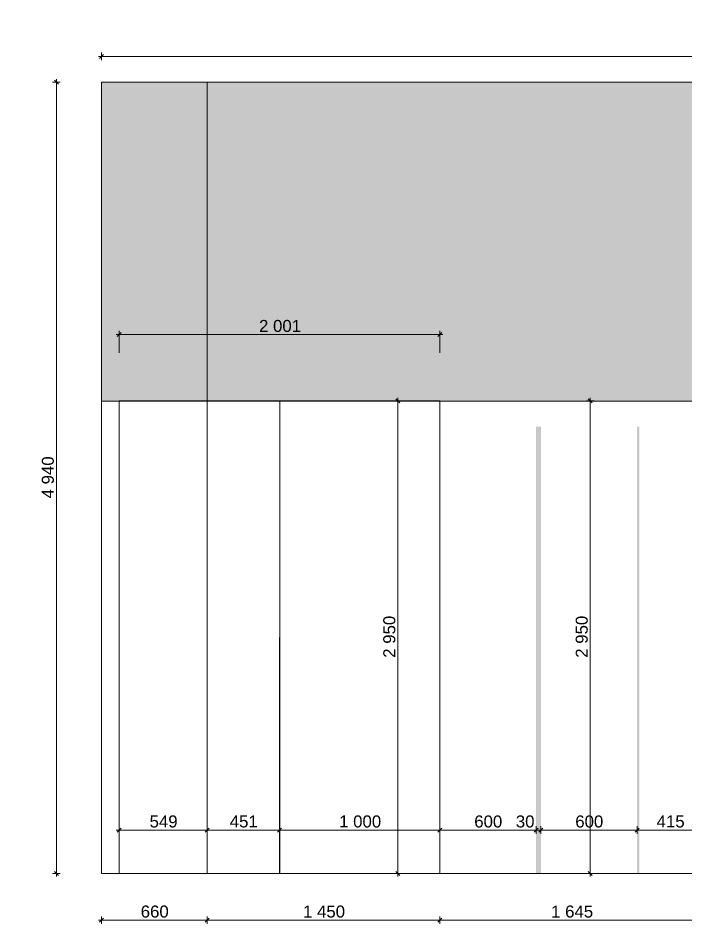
# Model space of a CAD drawing. Header units: millimetres. Extents: x 2336463 to 2579121, y 595385 to 778077.
# Drawn here: x 2495550 to 2499716, y 686819 to 692473 of the extents above; entities that cross this region are included whole.
import ezdxf

# ---------------------------------------------------------------- set-up
doc = ezdxf.new("R2010")
doc.units = ezdxf.units.MM
doc.header["$MEASUREMENT"] = 0
for name, color, linetype, lineweight in [('+возводимые стены_Ном._пера__1', 7, 'Continuous', 13), ('+размер планировка_Ном._пера__1', 7, 'Continuous', 13), ('1 Планировка размеры_Ном._пера__19', 255, 'Continuous', 0), ('1 Планировка_Ном._пера__1', 7, 'Continuous', 13)]:
    doc.layers.add(name, color=color, linetype=linetype, lineweight=lineweight)
doc.layers.add('1 Планировка размеры', color=7, linetype='Continuous')
doc.layers.add('1 Планировка размеры_Ном._пера__242', color=7, linetype='Continuous', lineweight=13, true_color=0x1b55b5)
doc.styles.add('СГЕНЕРИР_СТИЛЬ_1', font='arial.ttf')
doc.dimstyles.new('СГЕНЕРИР_СТИЛЬ__1', dxfattribs={"dimtxt": 75, "dimasz": 23.75, "dimexe": 0.18, "dimexo": 300, "dimgap": 0, "dimtad": 1, "dimtih": 1, "dimtoh": 1, "dimdec": 0, "dimzin": 0, "dimdsep": 46, "dimtxsty": 'СГЕНЕРИР_СТИЛЬ_1', "dimblk": 'ARROWHEAD_6', "dimblk1": 'ARROWHEAD_6', "dimblk2": 'ARROWHEAD_6', "dimcen": 0.09, "dimclrd": 256, "dimclre": 256, "dimclrt": 256, "dimazin": 0, "dimtfac": 1, "dimtdec": 4, "dimtmove": 0, "dimatfit": 3, "dimfxl": 0, "dimtolj": 1, "dimtzin": 0, "dimarcsym": 0})
doc.dimstyles.new('СГЕНЕРИР_СТИЛЬ__2', dxfattribs={"dimtxt": 75, "dimasz": 23.75, "dimexe": 0.18, "dimexo": 300, "dimgap": 0, "dimtad": 1, "dimdec": 0, "dimzin": 0, "dimdsep": 46, "dimtxsty": 'СГЕНЕРИР_СТИЛЬ_1', "dimblk": 'ARROWHEAD_6', "dimblk1": 'ARROWHEAD_6', "dimblk2": 'ARROWHEAD_6', "dimcen": 0.09, "dimclrd": 256, "dimclre": 256, "dimclrt": 256, "dimazin": 0, "dimtfac": 1, "dimtdec": 4, "dimtmove": 0, "dimatfit": 3, "dimfxl": 0, "dimtolj": 1, "dimtzin": 0, "dimarcsym": 0})
doc.dimstyles.new('СГЕНЕРИР_СТИЛЬ__5', dxfattribs={"dimtxt": 75, "dimasz": 23.75, "dimexe": 0.18, "dimexo": 300, "dimgap": 0, "dimtad": 1, "dimdec": 0, "dimzin": 0, "dimdsep": 46, "dimtxsty": 'СГЕНЕРИР_СТИЛЬ_1', "dimblk": 'ARROWHEAD_6', "dimblk1": 'ARROWHEAD_6', "dimblk2": 'ARROWHEAD_6', "dimcen": 0.09, "dimclrd": 256, "dimclre": 256, "dimclrt": 255, "dimazin": 0, "dimtfac": 1, "dimtdec": 4, "dimtmove": 0, "dimatfit": 3, "dimfxl": 0, "dimtolj": 1, "dimtzin": 0, "dimarcsym": 0})
doc.dimstyles.new('СГЕНЕРИР_СТИЛЬ__6', dxfattribs={"dimtxt": 75, "dimasz": 23.75, "dimexe": 0.18, "dimexo": 300, "dimgap": 0, "dimtad": 1, "dimtih": 1, "dimtoh": 1, "dimdec": 0, "dimzin": 0, "dimdsep": 46, "dimtxsty": 'СГЕНЕРИР_СТИЛЬ_1', "dimblk": 'ARROWHEAD_6', "dimblk1": 'ARROWHEAD_6', "dimblk2": 'ARROWHEAD_6', "dimcen": 0.09, "dimclrd": 256, "dimclre": 256, "dimclrt": 255, "dimazin": 0, "dimtfac": 1, "dimtdec": 4, "dimtmove": 0, "dimatfit": 3, "dimfxl": 0, "dimtolj": 1, "dimtzin": 0, "dimarcsym": 0})

# ---------------------------------------------------------------- blocks, each defined once
blk = doc.blocks.new('*D2477', base_point=(2086872, 585813.7))
at = {"layer": '1 Планировка размеры_Ном._пера__242', "color": 152, "linetype": 'Continuous', "lineweight": 13, "true_color": 0x1b55b5}
for p, q in [((2496070.3, 692210.5), (2496070.3, 692257.4)), ((2504665.3, 692210.5), (2504665.3, 692257.4)), ((2496051.6, 692233.9), (2496070.3, 692233.9)), ((2496082.8, 692246.4), (2496057.8, 692221.4)), ((2496070.3, 692233.9), (2504665.3, 692233.9)), ((2504652.8, 692221.4), (2504677.8, 692246.4)), ((2504665.3, 692233.9), (2504684.1, 692233.9))]:
    blk.add_line(p, q, dxfattribs=at)
at = {"layer": '1 Планировка размеры_Ном._пера__242', "color": 152, "lineweight": 13, "true_color": 0x1b55b5, "insert": (2500239.6, 692248.9), "char_height": 75, "attachment_point": 7, "style": 'СГЕНЕРИР_СТИЛЬ_1'}
blk.add_mtext('\\A1;{\\pql;\\fArial|b0|i0|c204|p38;8\xa0595}', dxfattribs=at)
blk = doc.blocks.new('ARROWHEAD_6')
at = {"color": 0, "linetype": 'Continuous', "lineweight": 0}
for p, q in [((0, 0), (-1, 0)), ((-0.5, -0.5), (0.5, 0.5))]:
    blk.add_line(p, q, dxfattribs=at)
blk = doc.blocks.new('*D2478', base_point=(2086872, 585813.7))
at = {"layer": '1 Планировка размеры_Ном._пера__242', "color": 152, "linetype": 'Continuous', "lineweight": 13, "true_color": 0x1b55b5}
for p, q in [((2495801.4, 692060.9), (2495776.4, 692085.9)), ((2495788.9, 692073.4), (2495788.9, 692092.2)), ((2495812.4, 692073.4), (2495765.5, 692073.4)), ((2495788.9, 687133.4), (2495788.9, 692073.4)), ((2495812.4, 687133.4), (2495765.5, 687133.4)), ((2495776.4, 687145.9), (2495801.4, 687120.9)), ((2495788.9, 687114.7), (2495788.9, 687133.4))]:
    blk.add_line(p, q, dxfattribs=at)
at = {"layer": '1 Планировка размеры_Ном._пера__242', "color": 152, "lineweight": 13, "true_color": 0x1b55b5, "insert": (2495773.9, 689475.2), "char_height": 75, "attachment_point": 7, "rotation": 90, "style": 'СГЕНЕРИР_СТИЛЬ_1'}
blk.add_mtext('\\A1;{\\pql;\\fArial|b0|i0|c204|p38;4\xa0940}', dxfattribs=at)
blk = doc.blocks.new('*D2479', base_point=(2086872, 585813.7))
at = {"layer": '1 Планировка размеры_Ном._пера__242', "color": 152, "linetype": 'Continuous', "lineweight": 13, "true_color": 0x1b55b5}
for p, q in [((2497919.1, 690083.4), (2497919.1, 690102.2)), ((2497942.5, 690083.4), (2497895.6, 690083.4)), ((2497931.6, 690070.9), (2497906.6, 690095.9)), ((2497919.1, 687133.4), (2497919.1, 690083.4)), ((2497942.5, 687133.4), (2497895.6, 687133.4)), ((2497906.6, 687145.9), (2497931.6, 687120.9)), ((2497919.1, 687114.7), (2497919.1, 687133.4))]:
    blk.add_line(p, q, dxfattribs=at)
at = {"layer": '1 Планировка размеры_Ном._пера__19', "color": 255, "lineweight": 0, "insert": (2497904.1, 688480.2), "char_height": 75, "attachment_point": 7, "rotation": 90, "style": 'СГЕНЕРИР_СТИЛЬ_1'}
blk.add_mtext('\\A1;{\\pql;\\fArial|b0|i0|c204|p38;2\xa0950}', dxfattribs=at)
blk = doc.blocks.new('*D2569', base_point=(2086872, 585813.7))
at = {"layer": '1 Планировка размеры_Ном._пера__242', "color": 152, "linetype": 'Continuous', "lineweight": 13, "true_color": 0x1b55b5}
for p, q in [((2499119.3, 690083.6), (2499119.3, 690102.4)), ((2499142.7, 690083.6), (2499095.9, 690083.6)), ((2499131.8, 690071.1), (2499106.8, 690096.1)), ((2499119.3, 687133.4), (2499119.3, 690083.6)), ((2499142.7, 687133.4), (2499095.9, 687133.4)), ((2499106.8, 687145.9), (2499131.8, 687120.9)), ((2499119.3, 687114.7), (2499119.3, 687133.4))]:
    blk.add_line(p, q, dxfattribs=at)
at = {"layer": '1 Планировка размеры_Ном._пера__19', "color": 255, "lineweight": 0, "insert": (2499104.3, 688480.3), "char_height": 75, "attachment_point": 7, "rotation": 90, "style": 'СГЕНЕРИР_СТИЛЬ_1'}
blk.add_mtext('\\A1;{\\pql;\\fArial|b0|i0|c204|p38;2\xa0950}', dxfattribs=at)
blk = doc.blocks.new('*D2572', base_point=(2086872, 585813.7))
at = {"layer": '1 Планировка размеры_Ном._пера__242', "color": 152, "linetype": 'Continuous', "lineweight": 13, "true_color": 0x1b55b5}
for p, q in [((2496162.2, 690497.7), (2496181, 690497.7)), ((2496193.5, 690510.2), (2496168.5, 690485.2)), ((2496181, 690383.4), (2496181, 690521.1)), ((2496181, 690497.7), (2498181.5, 690497.7)), ((2498169, 690485.2), (2498194, 690510.2)), ((2498181.5, 690383.4), (2498181.5, 690521.1)), ((2498181.5, 690497.7), (2498200.2, 690497.7))]:
    blk.add_line(p, q, dxfattribs=at)
at = {"layer": '1 Планировка размеры_Ном._пера__19', "color": 255, "lineweight": 0, "insert": (2497053, 690512.7), "char_height": 75, "attachment_point": 7, "style": 'СГЕНЕРИР_СТИЛЬ_1'}
blk.add_mtext('\\A1;{\\pql;\\fArial|b0|i0|c204|p38;2\xa0001}', dxfattribs=at)
blk = doc.blocks.new('*D2573', base_point=(2086872, 585813.7))
at = {"layer": '1 Планировка размеры_Ном._пера__242', "color": 152, "linetype": 'Continuous', "lineweight": 13, "true_color": 0x1b55b5}
for p, q in [((2496162.2, 687405.1), (2496181, 687405.1)), ((2496193.5, 687417.6), (2496168.5, 687392.6)), ((2496181, 687381.7), (2496181, 687428.5)), ((2496181, 687405.1), (2496730.3, 687405.1)), ((2496742.8, 687417.6), (2496717.8, 687392.6)), ((2496730.3, 687381.7), (2496730.3, 687428.5))]:
    blk.add_line(p, q, dxfattribs=at)
at = {"layer": '1 Планировка размеры_Ном._пера__19', "color": 255, "lineweight": 0, "insert": (2496370.3, 687420.1), "char_height": 75, "attachment_point": 7, "style": 'СГЕНЕРИР_СТИЛЬ_1'}
blk.add_mtext('\\A1;{\\pql;\\fArial|b0|i0|c204|p38;549}', dxfattribs=at)
blk = doc.blocks.new('*D2574', base_point=(2086872, 585813.7))
at = {"layer": '1 Планировка размеры_Ном._пера__242', "color": 152, "linetype": 'Continuous', "lineweight": 13, "true_color": 0x1b55b5}
for p, q in [((2496742.8, 687417.6), (2496717.8, 687392.6)), ((2496730.3, 687381.7), (2496730.3, 687428.5)), ((2496730.3, 687405.1), (2497181.2, 687405.1)), ((2497193.7, 687417.6), (2497168.7, 687392.6)), ((2497181.2, 687381.7), (2497181.2, 687428.5))]:
    blk.add_line(p, q, dxfattribs=at)
at = {"layer": '1 Планировка размеры_Ном._пера__19', "color": 255, "lineweight": 0, "insert": (2496870.4, 687420.1), "char_height": 75, "attachment_point": 7, "style": 'СГЕНЕРИР_СТИЛЬ_1'}
blk.add_mtext('\\A1;{\\pql;\\fArial|b0|i0|c204|p38;451}', dxfattribs=at)
blk = doc.blocks.new('*D2575', base_point=(2086872, 585813.7))
at = {"layer": '1 Планировка размеры_Ном._пера__242', "color": 152, "linetype": 'Continuous', "lineweight": 13, "true_color": 0x1b55b5}
for p, q in [((2497193.7, 687417.6), (2497168.7, 687392.6)), ((2497181.2, 687381.7), (2497181.2, 687428.5)), ((2497181.2, 687405.1), (2498180.8, 687405.1)), ((2498193.3, 687417.6), (2498168.3, 687392.6)), ((2498180.8, 687381.7), (2498180.8, 687428.5))]:
    blk.add_line(p, q, dxfattribs=at)
at = {"layer": '1 Планировка размеры_Ном._пера__19', "color": 255, "lineweight": 0, "insert": (2497552.8, 687420.1), "char_height": 75, "attachment_point": 7, "style": 'СГЕНЕРИР_СТИЛЬ_1'}
blk.add_mtext('\\A1;{\\pql;\\fArial|b0|i0|c204|p38;1\xa0000}', dxfattribs=at)
blk = doc.blocks.new('*D2576', base_point=(2086872, 585813.7))
at = {"layer": '1 Планировка размеры_Ном._пера__242', "color": 152, "linetype": 'Continuous', "lineweight": 13, "true_color": 0x1b55b5}
for p, q in [((2498193.3, 687417.6), (2498168.3, 687392.6)), ((2498180.8, 687381.7), (2498180.8, 687428.5)), ((2498180.8, 687405.1), (2498781.1, 687405.1)), ((2498793.6, 687417.6), (2498768.6, 687392.6)), ((2498781.1, 687381.7), (2498781.1, 687428.5))]:
    blk.add_line(p, q, dxfattribs=at)
at = {"layer": '1 Планировка размеры_Ном._пера__19', "color": 255, "lineweight": 0, "char_height": 75, "attachment_point": 7, "style": 'СГЕНЕРИР_СТИЛЬ_1'}
for s, insert in [('\\A1;{\\pql;\\fArial|b0|i0|c204|p38;600}', (2498395.6, 687420.1)), ('\\A1;{\\pql;\\fArial|b0|i0|c204|p38;30}', (2498654.8, 687420.1))]:
    blk.add_mtext(s, dxfattribs=dict(at, insert=insert))
blk = doc.blocks.new('*D2577', base_point=(2086872, 585813.7))
at = {"layer": '1 Планировка размеры_Ном._пера__242', "color": 152, "linetype": 'Continuous', "lineweight": 13, "true_color": 0x1b55b5}
for p, q in [((2498793.6, 687417.6), (2498768.6, 687392.6)), ((2498781.1, 687381.7), (2498781.1, 687428.5)), ((2498781.1, 687405.1), (2498811.1, 687405.1)), ((2498823.6, 687417.6), (2498798.6, 687392.6)), ((2498811.1, 687381.7), (2498811.1, 687428.5))]:
    blk.add_line(p, q, dxfattribs=at)
blk = doc.blocks.new('*D2578', base_point=(2086872, 585813.7))
at = {"layer": '1 Планировка размеры_Ном._пера__242', "color": 152, "linetype": 'Continuous', "lineweight": 13, "true_color": 0x1b55b5}
for p, q in [((2498823.6, 687417.6), (2498798.6, 687392.6)), ((2498811.1, 687381.7), (2498811.1, 687428.5)), ((2498811.1, 687405.1), (2499411.1, 687405.1)), ((2499423.6, 687417.6), (2499398.6, 687392.6)), ((2499411.1, 687381.7), (2499411.1, 687428.5))]:
    blk.add_line(p, q, dxfattribs=at)
at = {"layer": '1 Планировка размеры_Ном._пера__19', "color": 255, "lineweight": 0, "insert": (2499025.7, 687420.1), "char_height": 75, "attachment_point": 7, "style": 'СГЕНЕРИР_СТИЛЬ_1'}
blk.add_mtext('\\A1;{\\pql;\\fArial|b0|i0|c204|p38;600}', dxfattribs=at)
blk = doc.blocks.new('*D2579', base_point=(2086872, 585813.7))
at = {"layer": '1 Планировка размеры_Ном._пера__242', "color": 152, "linetype": 'Continuous', "lineweight": 13, "true_color": 0x1b55b5}
for p, q in [((2499423.6, 687417.6), (2499398.6, 687392.6)), ((2499411.1, 687381.7), (2499411.1, 687428.5)), ((2499411.1, 687405.1), (2499825.8, 687405.1)), ((2499813.3, 687392.6), (2499838.3, 687417.6)), ((2499825.8, 687381.7), (2499825.8, 687428.5)), ((2499825.8, 687405.1), (2499844.5, 687405.1))]:
    blk.add_line(p, q, dxfattribs=at)
at = {"layer": '1 Планировка размеры_Ном._пера__19', "color": 255, "lineweight": 0, "insert": (2499533.1, 687420.1), "char_height": 75, "attachment_point": 7, "style": 'СГЕНЕРИР_СТИЛЬ_1'}
blk.add_mtext('\\A1;{\\pql;\\fArial|b0|i0|c204|p38;415}', dxfattribs=at)
blk = doc.blocks.new('*D2815', base_point=(2086872, 585813.7))
at = {"layer": '1 Планировка размеры_Ном._пера__242', "color": 152, "linetype": 'Continuous', "lineweight": 13, "true_color": 0x1b55b5}
for p, q in [((2496051.6, 686842.8), (2496070.3, 686842.8)), ((2496082.8, 686855.3), (2496057.8, 686830.3)), ((2496070.3, 686819.3), (2496070.3, 686866.2)), ((2496070.3, 686842.8), (2496730.3, 686842.8)), ((2496742.8, 686855.3), (2496717.8, 686830.3)), ((2496730.3, 686819.3), (2496730.3, 686866.2))]:
    blk.add_line(p, q, dxfattribs=at)
at = {"layer": '1 Планировка размеры_Ном._пера__242', "color": 152, "lineweight": 13, "true_color": 0x1b55b5, "insert": (2496315, 686857.8), "char_height": 75, "attachment_point": 7, "style": 'СГЕНЕРИР_СТИЛЬ_1'}
blk.add_mtext('\\A1;{\\pql;\\fArial|b0|i0|c204|p38;660}', dxfattribs=at)
blk = doc.blocks.new('*D2816', base_point=(2086872, 585813.7))
at = {"layer": '1 Планировка размеры_Ном._пера__242', "color": 152, "linetype": 'Continuous', "lineweight": 13, "true_color": 0x1b55b5}
for p, q in [((2496742.8, 686855.3), (2496717.8, 686830.3)), ((2496730.3, 686819.3), (2496730.3, 686866.2)), ((2496730.3, 686842.8), (2498180.8, 686842.8)), ((2498193.3, 686855.3), (2498168.3, 686830.3)), ((2498180.8, 686819.3), (2498180.8, 686866.2))]:
    blk.add_line(p, q, dxfattribs=at)
at = {"layer": '1 Планировка размеры_Ном._пера__242', "color": 152, "lineweight": 13, "true_color": 0x1b55b5, "insert": (2497327.3, 686857.8), "char_height": 75, "attachment_point": 7, "style": 'СГЕНЕРИР_СТИЛЬ_1'}
blk.add_mtext('\\A1;{\\pql;\\fArial|b0|i0|c204|p38;1\xa0450}', dxfattribs=at)
blk = doc.blocks.new('*D2817', base_point=(2086872, 585813.7))
at = {"layer": '1 Планировка размеры_Ном._пера__242', "color": 152, "linetype": 'Continuous', "lineweight": 13, "true_color": 0x1b55b5}
for p, q in [((2498193.3, 686855.3), (2498168.3, 686830.3)), ((2498180.8, 686819.3), (2498180.8, 686866.2)), ((2498180.8, 686842.8), (2499825.8, 686842.8)), ((2499838.3, 686855.3), (2499813.3, 686830.3)), ((2499825.8, 686819.3), (2499825.8, 686866.2))]:
    blk.add_line(p, q, dxfattribs=at)
at = {"layer": '1 Планировка размеры_Ном._пера__242', "color": 152, "lineweight": 13, "true_color": 0x1b55b5, "insert": (2498875, 686857.8), "char_height": 75, "attachment_point": 7, "style": 'СГЕНЕРИР_СТИЛЬ_1'}
blk.add_mtext('\\A1;{\\pql;\\fArial|b0|i0|c204|p38;1\xa0645}', dxfattribs=at)

msp = doc.modelspace()

# ---------------------------------------------------------------- hatches: boundary and pattern name
at = {"layer": '+возводимые стены_Ном._пера__1', "linetype": 'Continuous', "lineweight": 0, "true_color": 0x000000}
msp.add_hatch(color=18, dxfattribs=at).paths.add_polyline_path([(2496070.3, 690082.4), (2496070.3, 692073.4), (2500582.2, 692073.4), (2503575.3, 692073.4), (2504665.3, 692073.4), (2504665.3, 687133.4), (2503065.5, 687133.4), (2503065.5, 690773.4), (2501825.2, 690773.4), (2501825.2, 690082.4), (2500582.2, 690082.4)])
at = {"layer": '+размер планировка_Ном._пера__1', "linetype": 'Continuous', "lineweight": 13}
for points in [[(2498781.1, 689923.4), (2498811.1, 689923.4), (2498811.1, 687133.4), (2498781.1, 687133.4)], [(2499411, 689923.4), (2499426, 689923.4), (2499426, 687133.4), (2499411, 687133.4)]]:
    msp.add_hatch(color=7, dxfattribs=at).paths.add_polyline_path(points)

# ---------------------------------------------------------------- linework, layer by layer
at = {"layer": '+возводимые стены_Ном._пера__1', "color": 7, "linetype": 'Continuous', "lineweight": 13, "flags": 128}
for points in [[(2496070.3, 690082.4), (2496070.3, 692073.4), (2500582.2, 692073.4), (2503575.3, 692073.4), (2504665.3, 692073.4), (2504665.3, 687133.4), (2503065.5, 687133.4), (2503065.5, 690773.4), (2501825.2, 690773.4), (2501825.2, 690082.4), (2500582.2, 690082.4)], [(2496181, 690083.4), (2497182.2, 690083.4), (2497181.2, 687133.4), (2496181, 687133.2)], [(2497182.1, 690083.4), (2498181.5, 690083.4), (2498180.6, 687133.4), (2497182.1, 687133.2)]]:
    msp.add_lwpolyline(points, close=True, dxfattribs=at)
at = {"layer": '1 Планировка_Ном._пера__1', "color": 7, "linetype": 'Continuous', "lineweight": 13}
for p, q in [((2496070.3, 692073.4), (2504575.3, 692073.4)), ((2496070.3, 687133.4), (2496070.3, 692073.4)), ((2498085.3, 692073.4), (2496730.3, 692073.4)), ((2496730.3, 692073.4), (2496730.3, 687133.4)), ((2496730.3, 687133.4), (2496730.3, 689923.4)), ((2498180.8, 689923.4), (2498180.8, 687133.4)), ((2504575.3, 687133.4), (2496070.3, 687133.4)), ((2496070.3, 687133.4), (2496730.3, 687133.4)), ((2496730.3, 687133.4), (2498085.3, 687133.4)), ((2498180.8, 687133.4), (2499825.8, 687133.4))]:
    msp.add_line(p, q, dxfattribs=at)

# ---------------------------------------------------------------- dimensions: what is measured, and where the dimension line sits
at = {"layer": '1 Планировка размеры', "color": 152, "linetype": 'Continuous', "lineweight": 13, "true_color": 0x1b55b5}
for base, p1, p2, dimstyle, picture, middle in [((2504665.3, 692233.9), (2496070.3, 692073.4), (2504665.3, 692073.4), 'СГЕНЕРИР_СТИЛЬ__1', '*D2477', (2500368.4, 692286.4)), ((2498181.4912, 690497.6768), (2496180.9768, 690083.4436), (2498181.4912, 690083.4436), 'СГЕНЕРИР_СТИЛЬ__6', '*D2572', (2497181.8291, 690550.1768)), ((2498180.8, 687405.1), (2497181.2, 687133.4), (2498180.8, 687133.4), 'СГЕНЕРИР_СТИЛЬ__6', '*D2575', (2497681.6, 687457.6)), ((2496730.3, 687405.1), (2496181, 687133.2), (2496730.3, 687133.4), 'СГЕНЕРИР_СТИЛЬ__6', '*D2573', (2496456.1, 687457.6)), ((2497181.2, 687405.1), (2496730.3, 687133.4), (2497181.2, 687133.4), 'СГЕНЕРИР_СТИЛЬ__6', '*D2574', (2496956.2, 687457.6)), ((2498781.1, 687405.1), (2498180.8, 687133.4), (2498781.1, 687133.4), 'СГЕНЕРИР_СТИЛЬ__6', '*D2576', (2498481.3, 687457.6)), ((2499411.1, 687405.1), (2498811.1, 687133.4), (2499411.1, 687133.4), 'СГЕНЕРИР_СТИЛЬ__6', '*D2578', (2499111.5, 687457.6)), ((2499825.8, 687405.1), (2499411.1, 687133.4), (2499825.8, 687133.4), 'СГЕНЕРИР_СТИЛЬ__6', '*D2579', (2499618.8, 687457.6)), ((2498811.1, 687405.1), (2498781.1, 687133.4), (2498811.1, 687133.4), 'СГЕНЕРИР_СТИЛЬ__6', '*D2577', (2498712, 687457.6)), ((2496730.3, 686842.8), (2496070.3, 687133.4), (2496730.3, 687133.4), 'СГЕНЕРИР_СТИЛЬ__1', '*D2815', (2496400.7, 686895.3)), ((2498180.764, 686842.7622), (2496730.3493, 687133.4216), (2498180.764, 687133.4216), 'СГЕНЕРИР_СТИЛЬ__1', '*D2816', (2497456.1518, 686895.2622)), ((2499825.8, 686842.8), (2498180.8, 687133.4), (2499825.8, 687133.4), 'СГЕНЕРИР_СТИЛЬ__1', '*D2817', (2499003.9, 686895.3))]:
    dim = msp.add_linear_dim(base=base, p1=p1, p2=p2, dimstyle=dimstyle, dxfattribs=at)
    dim.commit()
    dim.dimension.update_dxf_attribs({"geometry": picture, "text_midpoint": middle, "dimtype": 160})
for base, p1, p2, dimstyle, picture, middle in [((2495788.9, 692073.4), (2496070.3, 687133.4), (2496070.3, 692073.4), 'СГЕНЕРИР_СТИЛЬ__2', '*D2478', (2495736.4, 689604)), ((2497919.1, 690083.4), (2498180.8, 687133.4), (2498181.5, 690083.4), 'СГЕНЕРИР_СТИЛЬ__5', '*D2479', (2497866.6, 688609)), ((2499119.3, 690083.6), (2499411.1, 687133.4), (2499411.1, 690083.6), 'СГЕНЕРИР_СТИЛЬ__5', '*D2569', (2499066.8, 688609.1))]:
    dim = msp.add_linear_dim(base=base, p1=p1, p2=p2, angle=90, dimstyle=dimstyle, dxfattribs=at)
    dim.commit()
    dim.dimension.update_dxf_attribs({"geometry": picture, "text_midpoint": middle, "dimtype": 160, "text_rotation": 90})

doc.saveas('drawing.dxf')
